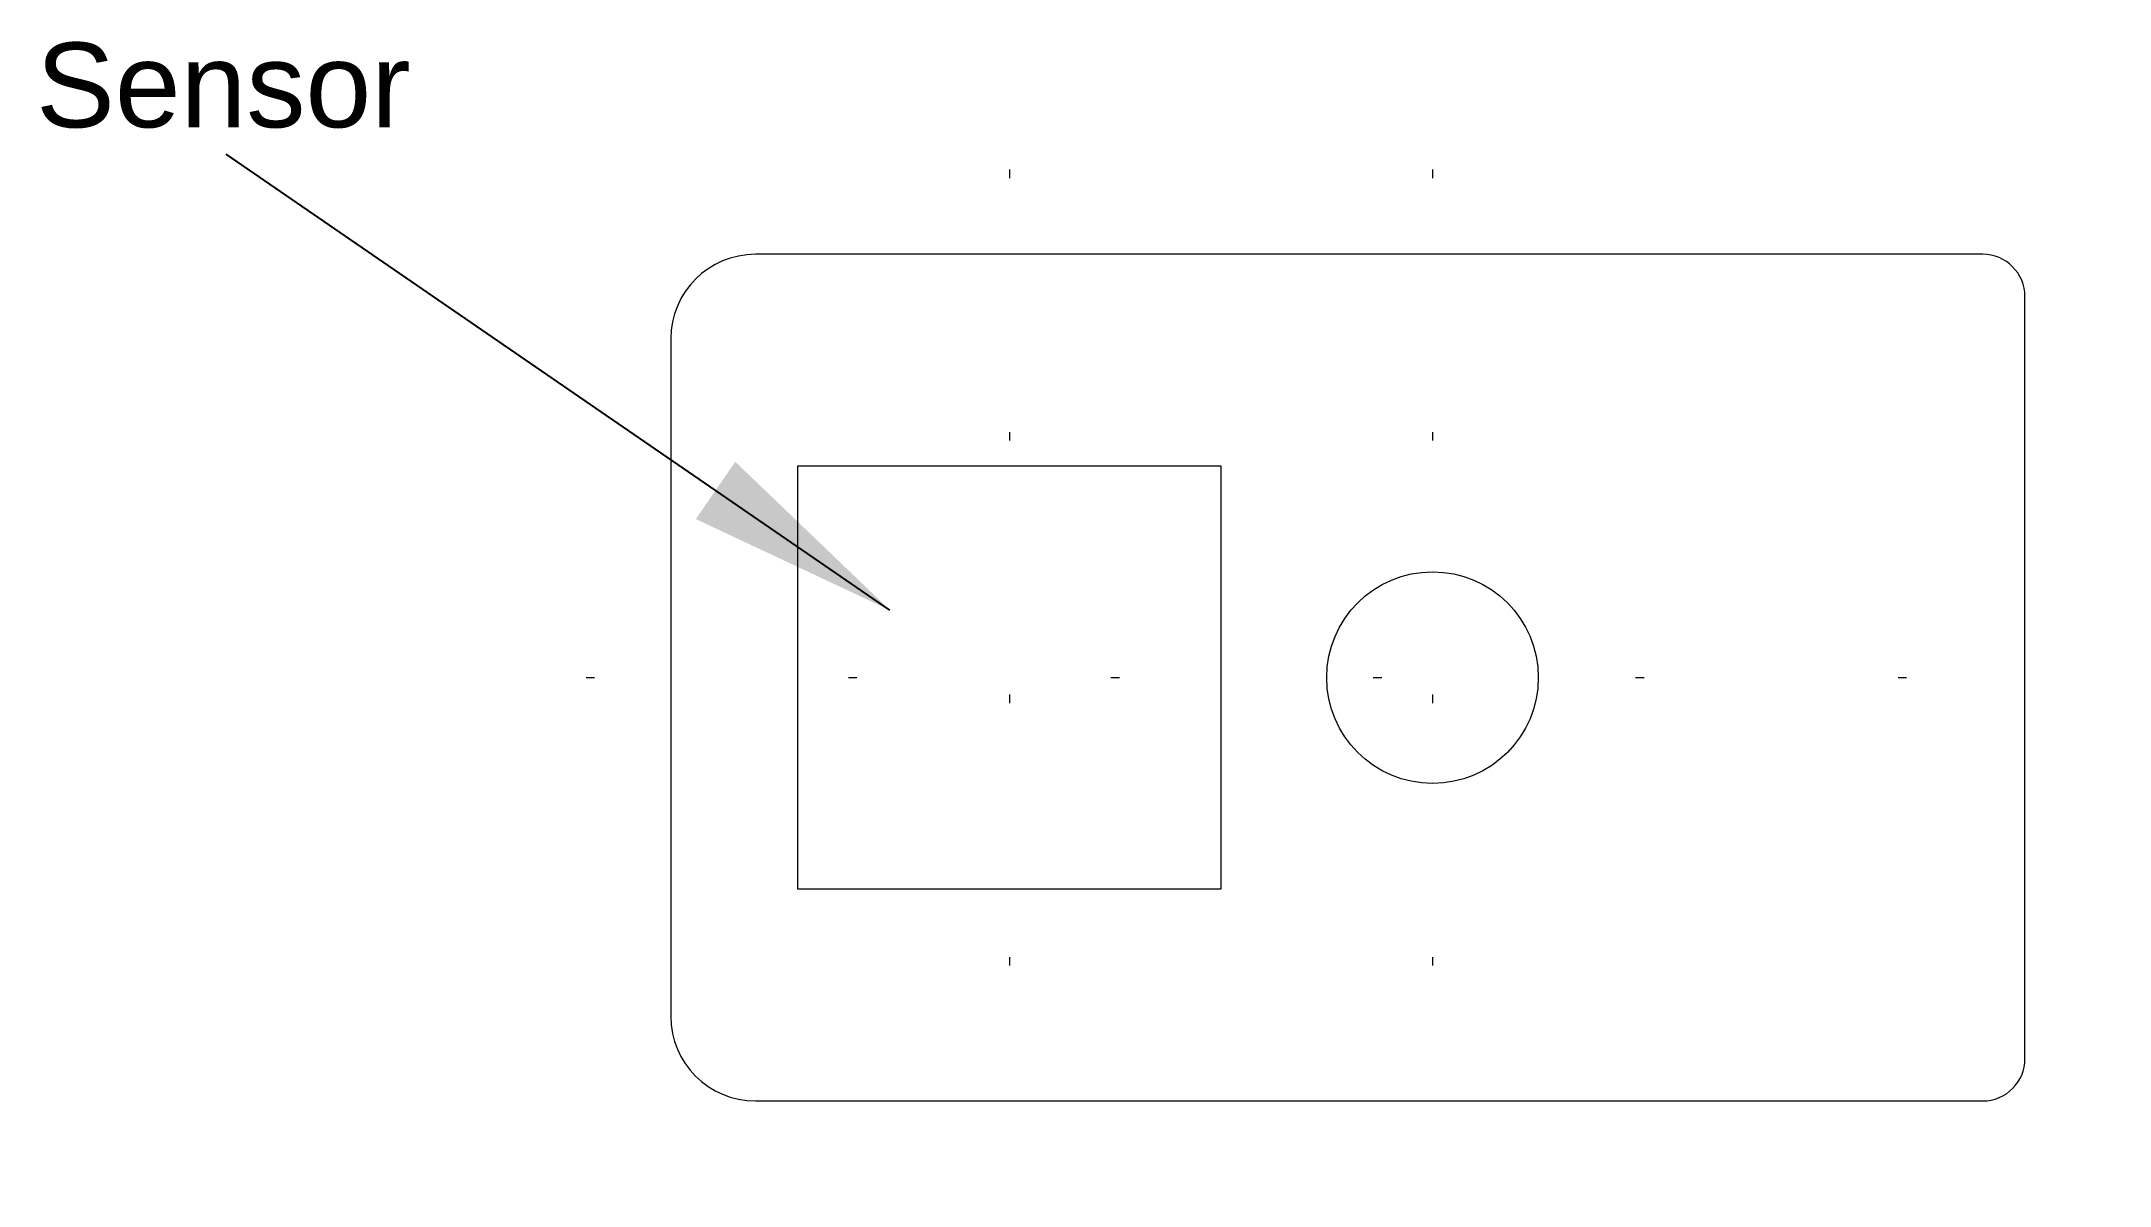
# Model space of a CAD drawing. Header units: millimetres. Extents: x -7.4 to 17, y -1 to 12.5.
import ezdxf

# ---------------------------------------------------------------- set-up
doc = ezdxf.new("R2010")
doc.units = ezdxf.units.MM
doc.linetypes.add('ACAD_ISO07W100', pattern=[3, 0, -3])
doc.layers.get('0').update_dxf_attribs({"lineweight": 25, "true_color": 0xffffff})
doc.styles.get("Standard").update_dxf_attribs({"font": ''})
doc.styles.add('textstyle0', font='')
doc.styles.get('Standard').set_extended_font_data('txt')
doc.styles.get('textstyle0').set_extended_font_data('Liberation Sans')
doc.dimstyles.get("Standard").update_dxf_attribs({"dimtxt": 2.5, "dimasz": 2.5, "dimexe": 1.25, "dimexo": 0.625, "dimtad": 1, "dimtxsty": 'Standard', "dimcen": 2.5, "dimadec": 0, "dimazin": 0, "dimtfac": 1, "dimtmove": 0, "dimatfit": 3, "dimfxl": 1, "dimarcsym": 0})

msp = doc.modelspace()

# ---------------------------------------------------------------- linework, layer by layer
at = {"linetype": 'ACAD_ISO07W100', "lineweight": 13}
for p, q in [((4, 11), (4, -1)), ((9, 11), (9, -1)), ((-1, 5), (17, 5))]:
    msp.add_line(p, q, dxfattribs=at)
at = {"lineweight": 13}
for p, q in [((15.5, 10), (1, 10)), ((16, 0.5), (16, 9.5)), ((0, 9), (0, 1)), ((1.5, 7.5), (6.5, 7.5)), ((1.5, 2.5), (1.5, 7.5)), ((6.5, 7.5), (6.5, 2.5)), ((6.5, 2.5), (1.5, 2.5)), ((1, 0), (15.5, 0))]:
    msp.add_line(p, q, dxfattribs=at)
msp.add_circle((9, 5), 1.25, dxfattribs=at)
for centre, radius, start, end in [((1, 9), 1, 90, 180), ((15.5, 9.5), 0.5, 0, 90), ((1, 1), 1, 180, 270), ((15.5, 0.5), 0.5, 270, 0)]:
    msp.add_arc(centre, radius, start, end, dxfattribs=at)

# ---------------------------------------------------------------- texts
at = {"insert": (-7.5, 12.5), "char_height": 1, "attachment_point": 1, "style": 'textstyle0'}
msp.add_mtext('Sensor', dxfattribs=at)

# ---------------------------------------------------------------- leaders
at = {"lineweight": 9}
msp.add_leader([(2.59, 5.796), (-5.252, 11.182)], dimstyle='Standard', override={"dimscale": 1}, dxfattribs=at)

doc.saveas('drawing.dxf')
